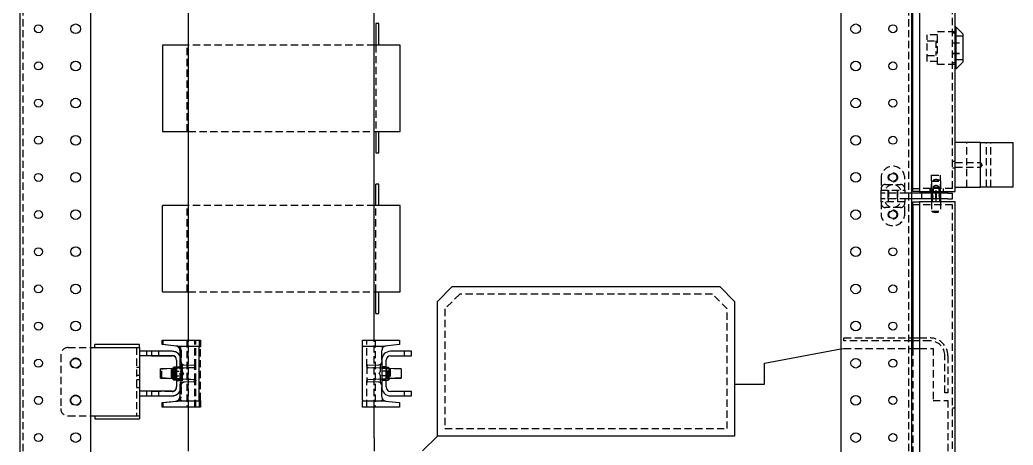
# Model space of a CAD drawing. Header units: millimetres. Extents: x -116965 to 323937, y 291661 to 566926.
# Drawn here: x -22581.3 to -22146.8, y 303058.3 to 303244.3 of the extents above; entities that cross this region are included whole.
import ezdxf

# ---------------------------------------------------------------- set-up
doc = ezdxf.new("R2010")
doc.units = ezdxf.units.MM
doc.linetypes.add('HIDDEN2', pattern=[4.7625, 3.175, -1.5875])
doc.layers.add('ALPHA', color=255, linetype='Continuous')
doc.layers.add('Pointille_Court', color=40, linetype='HIDDEN2', lineweight=25)

msp = doc.modelspace()

# ---------------------------------------------------------------- linework, layer by layer
at = {"layer": 'ALPHA'}
for p, q in [((-22581.298444, 303492.2804), (-22581.298444, 302712.2804)), ((-22550.423444, 303492.2804), (-22550.423444, 302712.2804)), ((-22222.173444, 303492.2804), (-22222.173444, 302712.2804)), ((-22191.298444, 303492.2804), (-22191.298444, 302712.2804)), ((-22190.648444, 303170.5304), (-22190.648444, 303293.3804)), ((-22187.723444, 303294.6804), (-22187.723444, 303169.2304)), ((-22172.123444, 303169.2304), (-22172.123444, 303294.6804)), ((-22507.523444, 303104.2304), (-22507.523444, 303287.2054)), ((-22426.273444, 303104.2304), (-22426.273444, 303287.2054)), ((-22425.623444, 303242.6804), (-22425.623444, 303233.2554)), ((-22424.323444, 303242.6804), (-22425.623444, 303242.6804)), ((-22424.323444, 303233.2554), (-22424.323444, 303242.6804)), ((-22171.798444, 303241.0554), (-22172.123444, 303241.0554)), ((-22168.873444, 303238.1304), (-22171.798444, 303241.0554)), ((-22171.798444, 303222.8554), (-22171.798444, 303241.0554)), ((-22168.873444, 303238.1304), (-22168.873444, 303225.7804)), ((-22507.523444, 303233.2554), (-22518.898444, 303233.2554)), ((-22518.898444, 303233.2554), (-22518.898444, 303195.5554)), ((-22414.898444, 303233.2554), (-22426.273444, 303233.2554)), ((-22414.898444, 303195.5554), (-22414.898444, 303233.2554)), ((-22171.798444, 303222.8554), (-22172.123444, 303222.8554)), ((-22168.873444, 303225.7804), (-22171.798444, 303222.8554)), ((-22518.898444, 303195.5554), (-22507.523444, 303195.5554)), ((-22426.273444, 303195.5554), (-22414.898444, 303195.5554)), ((-22425.623444, 303195.5554), (-22425.623444, 303186.1304)), ((-22424.323444, 303186.1304), (-22424.323444, 303195.5554)), ((-22161.073444, 303190.6804), (-22172.123444, 303190.6804)), ((-22161.073444, 303171.1804), (-22161.073444, 303190.6804)), ((-22161.073444, 303190.6804), (-22146.833115, 303190.6804)), ((-22146.833115, 303171.1804), (-22146.833115, 303190.6804)), ((-22425.623444, 303186.1304), (-22424.323444, 303186.1304)), ((-22425.623444, 303163.0554), (-22425.623444, 303172.4804)), ((-22424.323444, 303172.4804), (-22425.623444, 303172.4804)), ((-22424.323444, 303163.0554), (-22424.323444, 303172.4804)), ((-22190.648444, 303169.2304), (-22190.648444, 303170.5304)), ((-22190.648444, 303170.5304), (-22187.723444, 303170.5304)), ((-22172.123444, 303171.1804), (-22161.073444, 303171.1804)), ((-22146.833115, 303171.1804), (-22161.073444, 303171.1804)), ((-22186.748444, 303168.5804), (-22191.298444, 303168.5804)), ((-22186.748444, 303165.9804), (-22191.298444, 303165.9804)), ((-22187.723444, 303169.2304), (-22190.648444, 303169.2304)), ((-22187.723444, 303169.2304), (-22172.123444, 303169.2304)), ((-22186.748444, 303165.9804), (-22186.748444, 303168.5804)), ((-22175.373444, 303168.5804), (-22186.748444, 303168.5804)), ((-22175.373444, 303165.9804), (-22186.748444, 303165.9804)), ((-22185.773444, 303168.5804), (-22185.773444, 303169.2304)), ((-22182.523444, 303165.9804), (-22182.523444, 303164.6804)), ((-22178.623444, 303165.9804), (-22178.623444, 303164.6804)), ((-22175.373444, 303168.5804), (-22175.373444, 303169.2304)), ((-22175.373444, 303168.5804), (-22173.423444, 303168.5804)), ((-22175.373444, 303165.9804), (-22173.423444, 303165.9804)), ((-22173.423444, 303165.9804), (-22173.423444, 303168.5804)), ((-22518.898444, 303125.3554), (-22518.898444, 303163.0554)), ((-22507.523444, 303163.0554), (-22518.898444, 303163.0554)), ((-22414.898444, 303163.0554), (-22426.273444, 303163.0554)), ((-22414.898444, 303125.3554), (-22414.898444, 303163.0554)), ((-22190.648444, 303163.3804), (-22190.648444, 303164.6804)), ((-22190.648444, 303164.6804), (-22187.723444, 303164.6804)), ((-22190.648444, 303163.3804), (-22190.648444, 303105.2054)), ((-22187.723444, 303163.3804), (-22190.648444, 303163.3804)), ((-22172.123444, 303164.6804), (-22187.723444, 303164.6804)), ((-22187.723444, 303164.6804), (-22187.723444, 302779.2304)), ((-22172.123444, 302779.2304), (-22172.123444, 303164.6804)), ((-22398.648444, 303121.1304), (-22392.148444, 303127.6304)), ((-22392.148444, 303127.6304), (-22275.148444, 303127.6304)), ((-22275.148444, 303127.6304), (-22268.648444, 303121.1304)), ((-22518.898444, 303125.3554), (-22507.523444, 303125.3554)), ((-22426.273444, 303125.3554), (-22414.898444, 303125.3554)), ((-22425.623444, 303115.9304), (-22425.623444, 303125.3554)), ((-22424.323444, 303115.9304), (-22424.323444, 303125.3554)), ((-22398.648444, 303062.3054), (-22398.648444, 303121.1304)), ((-22268.648444, 303121.1304), (-22268.648444, 303062.3054)), ((-22425.623444, 303115.9304), (-22424.323444, 303115.9304)), ((-22191.298444, 303105.2054), (-22187.723444, 303105.2054)), ((-22550.423444, 303100.9804), (-22528.973444, 303100.9804)), ((-22548.473444, 303100.9804), (-22548.473444, 303102.2804)), ((-22528.973444, 303102.2804), (-22548.473444, 303102.2804)), ((-22528.973444, 303100.9804), (-22528.973444, 303102.2804)), ((-22528.973444, 303100.9804), (-22528.973444, 303071.0804)), ((-22519.060944, 303104.2304), (-22502.810944, 303104.2304)), ((-22519.060944, 303102.2804), (-22519.060944, 303104.2304)), ((-22511.260944, 303101.460586), (-22519.060944, 303102.2804)), ((-22502.810944, 303101.4614), (-22511.260944, 303101.4614)), ((-22511.260944, 303101.4614), (-22511.260944, 303101.460586)), ((-22511.260944, 303101.460586), (-22511.260944, 303101.1364)), ((-22502.810944, 303104.2304), (-22502.810944, 303101.4614)), ((-22502.810944, 303101.1364), (-22502.810944, 303101.4614)), ((-22502.810944, 303078.0744), (-22502.810944, 303101.1364)), ((-22431.473444, 303101.4614), (-22431.473444, 303104.2304)), ((-22431.473444, 303104.2304), (-22415.223444, 303104.2304)), ((-22423.023444, 303101.4614), (-22431.473444, 303101.4614)), ((-22431.473444, 303101.4614), (-22431.473444, 303101.1364)), ((-22431.473444, 303078.0744), (-22431.473444, 303101.1364)), ((-22415.223444, 303102.2804), (-22423.023444, 303101.460586)), ((-22423.023444, 303101.460586), (-22423.023444, 303101.4614)), ((-22423.023444, 303101.1364), (-22423.023444, 303101.460586)), ((-22415.223444, 303104.2304), (-22415.223444, 303102.2804)), ((-22255.648444, 303094.1554), (-22222.173444, 303100.412409)), ((-22187.723444, 303103.9054), (-22191.298444, 303103.9054)), ((-22191.298444, 303100.6554), (-22187.723444, 303100.6554)), ((-22190.648444, 303103.9054), (-22190.648444, 303100.6554)), ((-22525.723444, 303099.4204), (-22528.973444, 303099.4204)), ((-22528.973444, 303097.4704), (-22525.723444, 303097.4704)), ((-22525.723444, 303097.4704), (-22525.723444, 303099.4204)), ((-22514.673444, 303099.4204), (-22525.723444, 303099.4204)), ((-22525.723444, 303097.4704), (-22514.673444, 303097.4704)), ((-22523.773444, 303097.4704), (-22523.773444, 303097.4054)), ((-22523.773444, 303097.4054), (-22520.523444, 303097.4054)), ((-22520.523444, 303097.4054), (-22520.523444, 303097.4704)), ((-22520.523444, 303097.4054), (-22514.673444, 303097.4054)), ((-22511.260944, 303099.704799), (-22511.260944, 303097.408479)), ((-22423.023444, 303095.4554), (-22423.023444, 303099.704799)), ((-22413.273444, 303099.3554), (-22419.123444, 303099.3554)), ((-22419.123444, 303097.4054), (-22413.273444, 303097.4054)), ((-22413.273444, 303099.3554), (-22413.273444, 303097.4054)), ((-22410.023444, 303099.3554), (-22413.273444, 303099.3554)), ((-22413.273444, 303097.4054), (-22410.023444, 303097.4054)), ((-22410.023444, 303097.4054), (-22410.023444, 303099.3554)), ((-22514.630483, 303091.85836), (-22519.710944, 303091.679718)), ((-22514.315944, 303091.789965), (-22519.710944, 303091.5554)), ((-22514.716285, 303091.772559), (-22514.023444, 303092.4654)), ((-22513.340944, 303091.832356), (-22514.315944, 303091.789965)), ((-22514.315944, 303091.789965), (-22514.315944, 303087.420834)), ((-22512.723444, 303092.4654), (-22514.023444, 303092.4654)), ((-22514.023444, 303092.4654), (-22514.023444, 303091.802682)), ((-22512.723444, 303091.859204), (-22513.340944, 303091.832356)), ((-22513.340944, 303091.832356), (-22513.340944, 303087.378443)), ((-22512.723444, 303095.5204), (-22512.723444, 303083.8204)), ((-22510.773444, 303083.8204), (-22510.773444, 303095.5204)), ((-22505.227268, 303092.185125), (-22510.773444, 303091.943986)), ((-22510.006313, 303093.415572), (-22505.23143, 303093.248829)), ((-22504.760944, 303092.761626), (-22504.760944, 303092.672164)), ((-22429.523444, 303092.676059), (-22429.523444, 303092.761626)), ((-22423.023444, 303091.976842), (-22429.053075, 303092.18886)), ((-22429.052957, 303093.248829), (-22424.278074, 303093.415572)), ((-22423.023444, 303095.4554), (-22423.023444, 303083.7554)), ((-22421.073444, 303083.7554), (-22421.073444, 303095.4554)), ((-22421.073444, 303092.4654), (-22420.260944, 303092.4654)), ((-22420.943444, 303091.903704), (-22421.073444, 303091.908275)), ((-22420.943444, 303091.903704), (-22420.943444, 303087.48766)), ((-22419.968444, 303091.86942), (-22420.943444, 303091.903704)), ((-22419.653904, 303091.85836), (-22420.260944, 303092.4654)), ((-22420.260944, 303091.879705), (-22420.260944, 303092.4654)), ((-22414.573444, 303091.679718), (-22419.968444, 303091.86942)), ((-22419.968444, 303091.86942), (-22419.968444, 303087.542462)), ((-22255.648444, 303085.0554), (-22255.648444, 303094.1554)), ((-22519.710944, 303091.5554), (-22519.710944, 303091.679718)), ((-22519.710944, 303087.6554), (-22519.710944, 303091.5554)), ((-22519.710944, 303087.6554), (-22514.315944, 303087.420834)), ((-22514.716285, 303087.43824), (-22514.023444, 303086.7454)), ((-22514.315944, 303087.420834), (-22513.340944, 303087.378443)), ((-22514.023444, 303087.408117), (-22514.023444, 303086.7454)), ((-22513.340944, 303087.378443), (-22512.723444, 303087.351595)), ((-22429.063302, 303087.031263), (-22423.023444, 303087.370748)), ((-22421.073444, 303087.480353), (-22420.943444, 303087.48766)), ((-22420.943444, 303087.48766), (-22419.968444, 303087.542462)), ((-22419.433831, 303087.572512), (-22420.260944, 303086.7454)), ((-22420.260944, 303086.7454), (-22420.260944, 303087.526022)), ((-22419.968444, 303087.542462), (-22414.573444, 303087.845702)), ((-22419.568103, 303087.43824), (-22414.573444, 303087.6554)), ((-22414.573444, 303091.679718), (-22414.573444, 303087.845702)), ((-22414.573444, 303087.845702), (-22414.573444, 303087.6554)), ((-22512.723444, 303086.7454), (-22514.023444, 303086.7454)), ((-22510.773444, 303087.266813), (-22505.227268, 303087.025674)), ((-22510.773444, 303083.7554), (-22510.773444, 303083.8204)), ((-22505.23143, 303085.96197), (-22510.006313, 303085.795227)), ((-22504.760944, 303086.538635), (-22504.760944, 303086.449173)), ((-22429.523444, 303086.449173), (-22429.523444, 303086.544531)), ((-22424.278074, 303085.795227), (-22429.052957, 303085.96197)), ((-22423.023444, 303079.506), (-22423.023444, 303083.7554)), ((-22421.073444, 303086.7454), (-22420.260944, 303086.7454)), ((-22268.648444, 303085.0554), (-22255.648444, 303085.0554)), ((-22525.723444, 303081.8704), (-22528.973444, 303081.8704)), ((-22528.973444, 303079.9204), (-22525.723444, 303079.9204)), ((-22525.723444, 303079.9204), (-22525.723444, 303081.8704)), ((-22514.673444, 303081.8704), (-22525.723444, 303081.8704)), ((-22525.723444, 303079.9204), (-22514.673444, 303079.9204)), ((-22523.773444, 303079.9204), (-22523.773444, 303079.8554)), ((-22523.773444, 303079.8554), (-22520.523444, 303079.8554)), ((-22520.523444, 303079.8554), (-22520.523444, 303079.9204)), ((-22520.523444, 303079.8554), (-22514.673444, 303079.8554)), ((-22511.260944, 303081.86732), (-22511.260944, 303079.506)), ((-22413.273444, 303081.8054), (-22419.123444, 303081.8054)), ((-22419.123444, 303079.8554), (-22413.273444, 303079.8554)), ((-22413.273444, 303081.8054), (-22413.273444, 303079.8554)), ((-22410.023444, 303081.8054), (-22413.273444, 303081.8054)), ((-22413.273444, 303079.8554), (-22410.023444, 303079.8554)), ((-22410.023444, 303079.8554), (-22410.023444, 303081.8054)), ((-22519.060944, 303076.9304), (-22511.260944, 303077.750213)), ((-22519.060944, 303074.9804), (-22519.060944, 303076.9304)), ((-22502.810944, 303074.9804), (-22519.060944, 303074.9804)), ((-22511.260944, 303078.0744), (-22511.260944, 303077.750213)), ((-22511.260944, 303077.750213), (-22511.260944, 303077.7494)), ((-22511.260944, 303077.7494), (-22502.810944, 303077.7494)), ((-22507.523444, 303061.445885), (-22507.523444, 303074.9804)), ((-22502.810944, 303077.7494), (-22502.810944, 303078.0744)), ((-22502.810944, 303077.7494), (-22502.810944, 303074.9804)), ((-22431.473444, 303078.0744), (-22431.473444, 303077.7494)), ((-22431.473444, 303074.9804), (-22431.473444, 303077.7494)), ((-22431.473444, 303077.7494), (-22423.023444, 303077.7494)), ((-22415.223444, 303074.9804), (-22431.473444, 303074.9804)), ((-22426.273444, 303061.445885), (-22426.273444, 303074.9804)), ((-22423.023444, 303077.750213), (-22423.023444, 303078.0744)), ((-22423.023444, 303077.7494), (-22423.023444, 303077.750213)), ((-22423.023444, 303077.750213), (-22415.223444, 303076.9304)), ((-22415.223444, 303076.9304), (-22415.223444, 303074.9804)), ((-22550.423444, 303071.0804), (-22528.973444, 303071.0804)), ((-22548.473444, 303071.0804), (-22548.473444, 303069.7804)), ((-22528.973444, 303071.0804), (-22528.973444, 303069.7804)), ((-22548.473444, 303069.7804), (-22528.973444, 303069.7804)), ((-22507.523444, 303055.700642), (-22507.523444, 303061.445885)), ((-22426.273444, 303061.445885), (-22426.273444, 303055.700642)), ((-22405.148444, 303055.8054), (-22398.648444, 303062.3054)), ((-22268.648444, 303062.3054), (-22398.648444, 303062.3054))]:
    msp.add_line(p, q, dxfattribs=at)
for centre, radius in [((-22573.173444, 303240.4054), 1.755), ((-22556.923444, 303240.4054), 2.1125), ((-22215.673444, 303240.4054), 2.1125), ((-22199.423444, 303240.4054), 1.755), ((-22573.173444, 303224.1554), 1.755), ((-22556.923444, 303224.1554), 2.1125), ((-22215.673444, 303224.1554), 2.1125), ((-22199.423444, 303224.1554), 1.755), ((-22573.173444, 303207.9054), 1.755), ((-22556.923444, 303207.9054), 2.1125), ((-22215.673444, 303207.9054), 2.1125), ((-22199.423444, 303207.9054), 1.755), ((-22573.173444, 303191.6554), 1.755), ((-22556.923444, 303191.6554), 2.1125), ((-22215.673444, 303191.6554), 2.1125), ((-22199.423444, 303191.6554), 1.755), ((-22573.173444, 303175.4054), 1.755), ((-22556.923444, 303175.4054), 2.1125), ((-22215.673444, 303175.4054), 2.1125), ((-22199.423444, 303175.4054), 1.755), ((-22556.923444, 303159.1554), 2.1125), ((-22215.673444, 303159.1554), 2.1125), ((-22573.173444, 303159.1554), 1.755), ((-22199.423444, 303159.1554), 1.755), ((-22573.173444, 303142.9054), 1.755), ((-22556.923444, 303142.9054), 2.1125), ((-22215.673444, 303142.9054), 2.1125), ((-22199.423444, 303142.9054), 1.755), ((-22573.173444, 303126.6554), 1.755), ((-22556.923444, 303126.6554), 2.1125), ((-22215.673444, 303126.6554), 2.1125), ((-22199.423444, 303126.6554), 1.755), ((-22573.173444, 303110.4054), 1.755), ((-22556.923444, 303110.4054), 2.1125), ((-22215.673444, 303110.4054), 2.1125), ((-22199.423444, 303110.4054), 1.755), ((-22556.923444, 303094.1554), 2.1125), ((-22215.673444, 303094.1554), 2.1125), ((-22573.173444, 303094.1554), 1.755), ((-22199.423444, 303094.1554), 1.755), ((-22573.173444, 303077.9054), 1.755), ((-22556.923444, 303077.9054), 2.1125), ((-22215.673444, 303077.9054), 2.1125), ((-22199.423444, 303077.9054), 1.755), ((-22573.173444, 303061.6554), 1.755), ((-22556.923444, 303061.6554), 2.1125), ((-22215.673444, 303061.6554), 2.1125), ((-22199.423444, 303061.6554), 1.755)]:
    msp.add_circle(centre, radius, dxfattribs=at)
for centre, radius, start, end in [((-22513.210944, 303099.704799), 1.95, 0, 84), ((-22421.073444, 303099.704799), 1.95, 96, 180), ((-22514.673444, 303095.5204), 3.9, 0, 90), ((-22514.673444, 303095.5204), 1.95, 0, 90), ((-22514.673444, 303095.4554), 1.95, 0, 90), ((-22419.123444, 303095.4554), 3.9, 90, 180), ((-22419.123444, 303095.4554), 1.95, 90, 180), ((-22509.960944, 303094.71478), 1.3, 231.31781254, 268), ((-22505.248444, 303092.761626), 0.4875, 0, 88), ((-22505.248444, 303092.672164), 0.4875, 272.48955292, 0), ((-22429.035944, 303092.761626), 0.4875, 92, 180), ((-22429.035944, 303092.676059), 0.4875, 180, 267.98615763), ((-22424.323444, 303094.71478), 1.3, 272, 0), ((-22514.673444, 303083.8204), 1.95, 270, 0), ((-22514.673444, 303083.8204), 3.9, 270, 0), ((-22514.673444, 303083.7554), 3.9, 270, 0), ((-22509.960944, 303084.496019), 1.3, 92, 128.68218746), ((-22505.248444, 303086.449173), 0.4875, 272, 0), ((-22505.248444, 303086.538635), 0.4875, 0, 87.51044708), ((-22429.035944, 303086.544531), 0.4875, 93.21706885, 180), ((-22429.035944, 303086.449173), 0.4875, 180, 268), ((-22424.323444, 303084.496019), 1.3, 0, 88), ((-22419.123444, 303083.7554), 3.9, 180, 270), ((-22419.123444, 303083.7554), 1.95, 180, 270), ((-22513.210944, 303079.506), 1.95, 276, 0), ((-22421.073444, 303079.506), 1.95, 180, 264)]:
    msp.add_arc(centre, radius, start, end, dxfattribs=at)
for major_axis, ratio, start_param, end_param in [((0.162431, 24.917985), 0.0779847629, 2.1257914248, 2.1777898095), ((-1.765627, -24.917919), 0.0332164699, 5.2692293627, 5.3212277474), ((1.765627, -24.917919), 0.0332164699, 0.9619575598, 1.0139559445), ((-0.162431, 24.917985), 0.0779847629, 4.1053954977, 4.1573938823)]:
    msp.add_ellipse((-22180.573444, 303179.099895), major_axis=major_axis, ratio=ratio, start_param=start_param, end_param=end_param, dxfattribs=at)
at = {"layer": 'Pointille_Court'}
for p, q in [((-22579.998444, 303492.2804), (-22579.998444, 302712.2804)), ((-22192.598444, 303492.2804), (-22192.598444, 302712.2804)), ((-22173.423444, 303170.5304), (-22173.423444, 303293.3804)), ((-22179.923444, 303237.8054), (-22184.473444, 303237.8054)), ((-22184.473444, 303226.1054), (-22184.473444, 303237.8054)), ((-22184.473444, 303235.2054), (-22180.573444, 303235.2054)), ((-22180.573444, 303235.2054), (-22180.573444, 303228.7054)), ((-22172.123444, 303239.1054), (-22179.923444, 303239.1054)), ((-22179.923444, 303224.8054), (-22179.923444, 303239.1054)), ((-22172.123444, 303238.4554), (-22173.423444, 303238.4554)), ((-22168.873444, 303237.1554), (-22173.423444, 303237.1554)), ((-22508.173444, 303195.5554), (-22508.173444, 303233.2554)), ((-22426.273444, 303233.2554), (-22507.523444, 303233.2554)), ((-22425.623444, 303233.2554), (-22425.623444, 303195.5554)), ((-22173.423444, 303234.263833), (-22168.873444, 303234.263833)), ((-22173.423444, 303234.196468), (-22168.873444, 303234.196468)), ((-22184.473444, 303228.7054), (-22180.573444, 303228.7054)), ((-22173.423444, 303229.714331), (-22168.873444, 303229.714331)), ((-22173.423444, 303229.646966), (-22168.873444, 303229.646966)), ((-22168.873444, 303226.7554), (-22173.423444, 303226.7554)), ((-22179.923444, 303226.1054), (-22184.473444, 303226.1054)), ((-22172.123444, 303224.8054), (-22179.923444, 303224.8054)), ((-22172.123444, 303225.4554), (-22173.423444, 303225.4554)), ((-22507.523444, 303195.5554), (-22426.273444, 303195.5554)), ((-22167.052848, 303171.1804), (-22167.052848, 303190.6804)), ((-22158.453231, 303171.1804), (-22158.453231, 303190.6804)), ((-22156.583115, 303171.1804), (-22156.583115, 303190.6804)), ((-22172.123444, 303182.3929), (-22173.423444, 303182.3929)), ((-22172.123444, 303179.4679), (-22173.423444, 303179.4679)), ((-22172.123444, 303181.9704), (-22161.073444, 303181.9704)), ((-22172.123444, 303179.8904), (-22161.073444, 303179.8904)), ((-22160.448549, 303180.9304), (-22161.073444, 303181.9704)), ((-22160.448549, 303180.9304), (-22161.073444, 303179.8904)), ((-22204.623444, 303175.0804), (-22204.623444, 303169.8804)), ((-22194.223444, 303169.8804), (-22194.223444, 303175.0804)), ((-22182.490929, 303169.2304), (-22182.490929, 303176.3804)), ((-22182.490929, 303176.3804), (-22178.655929, 303176.3804)), ((-22178.655929, 303169.2304), (-22178.655929, 303176.3804)), ((-22202.673444, 303172.3504), (-22196.173444, 303172.3504)), ((-22173.423444, 303170.5304), (-22187.723444, 303170.5304)), ((-22183.173444, 303169.2304), (-22183.173444, 303170.5304)), ((-22182.523444, 303173.9104), (-22182.523444, 303165.9804)), ((-22182.523444, 303173.9104), (-22178.623444, 303173.9104)), ((-22182.490929, 303173.7804), (-22178.655929, 303173.7804)), ((-22182.035944, 303169.2304), (-22182.035944, 303170.5304)), ((-22181.873444, 303171.1804), (-22181.873444, 303169.2304)), ((-22181.873444, 303171.1804), (-22179.273444, 303171.1804)), ((-22179.273444, 303171.1804), (-22179.273444, 303169.2304)), ((-22179.110944, 303169.2304), (-22179.110944, 303170.5304)), ((-22178.623444, 303173.9104), (-22178.623444, 303165.9804)), ((-22177.323444, 303169.2304), (-22177.323444, 303170.5304)), ((-22204.623444, 303169.8804), (-22194.223444, 303169.8804)), ((-22204.623444, 303168.5804), (-22204.623444, 303169.8804)), ((-22204.623444, 303165.9804), (-22204.623444, 303168.5804)), ((-22193.248444, 303168.5804), (-22204.623444, 303168.5804)), ((-22193.248444, 303165.9804), (-22204.623444, 303165.9804)), ((-22204.623444, 303164.6804), (-22204.623444, 303165.9804)), ((-22201.438444, 303168.5804), (-22201.438444, 303169.8804)), ((-22201.438444, 303165.9804), (-22201.438444, 303168.5804)), ((-22201.438444, 303165.9804), (-22201.438444, 303164.6804)), ((-22201.373444, 303169.8804), (-22201.373444, 303164.6804)), ((-22197.473444, 303169.8804), (-22197.473444, 303164.6804)), ((-22197.408444, 303168.5804), (-22197.408444, 303169.8804)), ((-22197.408444, 303165.9804), (-22197.408444, 303168.5804)), ((-22197.408444, 303165.9804), (-22197.408444, 303164.6804)), ((-22194.223444, 303169.8804), (-22194.223444, 303168.5804)), ((-22194.223444, 303165.9804), (-22194.223444, 303164.6804)), ((-22191.298444, 303168.5804), (-22193.248444, 303168.5804)), ((-22191.298444, 303165.9804), (-22193.248444, 303165.9804)), ((-22182.588444, 303168.5804), (-22182.588444, 303169.2304)), ((-22182.523444, 303165.9804), (-22182.523444, 303168.5804)), ((-22181.978809, 303167.2804), (-22182.36233, 303167.323581)), ((-22182.36233, 303167.237218), (-22181.978809, 303167.2804)), ((-22182.360799, 303167.2804), (-22182.142321, 303167.2804)), ((-22181.978809, 303167.2804), (-22182.359256, 303167.323699)), ((-22181.978809, 303167.2804), (-22182.359256, 303167.2371)), ((-22181.978809, 303167.2804), (-22182.262193, 303169.663733)), ((-22181.978809, 303167.2804), (-22182.262193, 303164.897066)), ((-22182.144605, 303167.323699), (-22181.978809, 303167.2804)), ((-22182.144605, 303167.2371), (-22181.978809, 303167.2804)), ((-22181.978809, 303167.2804), (-22182.142321, 303167.2804)), ((-22182.14004, 303167.323581), (-22181.978809, 303167.2804)), ((-22181.978809, 303167.2804), (-22182.14004, 303167.237218)), ((-22180.795733, 303167.323581), (-22180.573444, 303167.2804)), ((-22180.573444, 303167.2804), (-22180.795733, 303167.237218)), ((-22180.573444, 303167.2804), (-22180.791921, 303167.2804)), ((-22180.788094, 303167.323699), (-22180.573444, 303167.2804)), ((-22180.788094, 303167.2371), (-22180.573444, 303167.2804)), ((-22180.573444, 303167.2804), (-22180.573444, 303169.663733)), ((-22180.573444, 303167.2804), (-22180.358793, 303167.323699)), ((-22180.573444, 303167.2804), (-22180.351154, 303167.323581)), ((-22180.573444, 303167.2804), (-22180.573444, 303164.897066)), ((-22180.354966, 303167.2804), (-22180.573444, 303167.2804)), ((-22180.351154, 303167.237218), (-22180.573444, 303167.2804)), ((-22180.573444, 303167.2804), (-22180.358793, 303167.2371)), ((-22179.168078, 303167.2804), (-22178.884694, 303169.663733)), ((-22179.168078, 303167.2804), (-22179.002282, 303167.323699)), ((-22178.787631, 303167.323699), (-22179.168078, 303167.2804)), ((-22178.784558, 303167.323581), (-22179.168078, 303167.2804)), ((-22179.168078, 303167.2804), (-22179.006847, 303167.323581)), ((-22179.168078, 303167.2804), (-22178.884694, 303164.897066)), ((-22179.004566, 303167.2804), (-22179.168078, 303167.2804)), ((-22178.787631, 303167.2371), (-22179.168078, 303167.2804)), ((-22179.168078, 303167.2804), (-22178.784558, 303167.237218)), ((-22179.006847, 303167.237218), (-22179.168078, 303167.2804)), ((-22179.168078, 303167.2804), (-22179.002282, 303167.2371)), ((-22179.004566, 303167.2804), (-22178.786088, 303167.2804)), ((-22178.623444, 303165.9804), (-22178.623444, 303168.5804)), ((-22178.558444, 303168.5804), (-22178.558444, 303169.2304)), ((-22508.173444, 303125.3554), (-22508.173444, 303163.0554)), ((-22426.273444, 303163.0554), (-22507.523444, 303163.0554)), ((-22425.623444, 303125.3554), (-22425.623444, 303163.0554)), ((-22204.623444, 303164.6804), (-22204.623444, 303159.4804)), ((-22194.223444, 303164.6804), (-22204.623444, 303164.6804)), ((-22196.173444, 303162.2104), (-22202.673444, 303162.2104)), ((-22194.223444, 303159.4804), (-22194.223444, 303164.6804)), ((-22173.423444, 303163.3804), (-22187.723444, 303163.3804)), ((-22182.588444, 303164.6804), (-22182.588444, 303163.3804)), ((-22182.523444, 303164.6804), (-22182.523444, 303160.6504)), ((-22178.623444, 303164.6804), (-22178.623444, 303160.6504)), ((-22178.558444, 303164.6804), (-22178.558444, 303163.3804)), ((-22173.423444, 302780.5304), (-22173.423444, 303163.3804)), ((-22182.523444, 303160.6504), (-22178.623444, 303160.6504)), ((-22507.523444, 303125.3554), (-22426.273444, 303125.3554)), ((-22388.898444, 303124.3804), (-22395.398444, 303117.8804)), ((-22278.398444, 303124.3804), (-22388.898444, 303124.3804)), ((-22271.898444, 303117.8804), (-22278.398444, 303124.3804)), ((-22395.398444, 303117.8804), (-22395.398444, 303065.5554)), ((-22271.898444, 303065.5554), (-22271.898444, 303117.8804)), ((-22220.873444, 303105.2054), (-22191.298444, 303105.2054)), ((-22220.873444, 303103.9054), (-22220.873444, 303105.2054)), ((-22190.648444, 303105.2054), (-22190.648444, 303103.9054)), ((-22187.723444, 303105.2054), (-22183.173444, 303105.2054)), ((-22560.173444, 303100.9804), (-22550.423444, 303100.9804)), ((-22530.273444, 303100.9804), (-22530.273444, 303071.0804)), ((-22518.573444, 303102.2804), (-22518.573444, 303104.2304)), ((-22510.773444, 303101.460586), (-22518.573444, 303102.2804)), ((-22510.773444, 303101.4614), (-22510.773444, 303101.460586)), ((-22510.773444, 303101.460586), (-22510.773444, 303101.1364)), ((-22508.335944, 303104.2304), (-22508.335944, 303074.9804)), ((-22508.010944, 303104.2304), (-22508.010944, 303074.9804)), ((-22507.848444, 303104.2304), (-22507.848444, 303074.9804)), ((-22507.523444, 303074.9804), (-22507.523444, 303104.2304)), ((-22504.760944, 303092.761626), (-22504.760944, 303104.2304)), ((-22504.273444, 303092.761626), (-22504.273444, 303104.2304)), ((-22502.810944, 303104.2304), (-22502.323444, 303104.2304)), ((-22502.323444, 303101.4614), (-22502.810944, 303101.4614)), ((-22502.323444, 303104.2304), (-22502.323444, 303101.4614)), ((-22502.323444, 303101.1364), (-22502.323444, 303101.4614)), ((-22502.323444, 303078.0744), (-22502.323444, 303101.1364)), ((-22429.523444, 303092.761626), (-22429.523444, 303104.2304)), ((-22426.273444, 303074.9804), (-22426.273444, 303104.2304)), ((-22425.948444, 303104.2304), (-22425.948444, 303074.9804)), ((-22222.173444, 303100.412409), (-22220.873444, 303100.6554)), ((-22191.298444, 303103.9054), (-22220.873444, 303103.9054)), ((-22220.873444, 303100.6554), (-22191.298444, 303100.6554)), ((-22190.648444, 303100.6554), (-22190.648444, 302842.2804)), ((-22183.173444, 303103.9054), (-22187.723444, 303103.9054)), ((-22187.723444, 303100.6554), (-22181.873444, 303100.6554)), ((-22181.873444, 303100.6554), (-22181.873444, 303077.9054)), ((-22563.423444, 303097.7304), (-22563.423444, 303074.3304)), ((-22523.773444, 303099.3554), (-22523.773444, 303097.4704)), ((-22520.523444, 303099.3554), (-22523.773444, 303099.3554)), ((-22520.523444, 303097.4704), (-22520.523444, 303099.3554)), ((-22514.673444, 303099.3554), (-22520.523444, 303099.3554)), ((-22511.260944, 303097.408479), (-22511.260944, 303094.71478)), ((-22510.773444, 303099.704799), (-22510.773444, 303095.5204)), ((-22176.673444, 303081.1554), (-22176.673444, 303097.4054)), ((-22175.373444, 303097.4054), (-22175.373444, 303081.1554)), ((-22528.973444, 303092.3029), (-22530.273444, 303092.3029)), ((-22504.743812, 303092.18886), (-22519.223444, 303091.679718)), ((-22513.828444, 303091.789965), (-22519.223444, 303091.5554)), ((-22514.998444, 303091.4904), (-22514.716285, 303091.772559)), ((-22505.231312, 303092.18886), (-22514.630483, 303091.85836)), ((-22514.510944, 303091.4904), (-22513.535944, 303092.4654)), ((-22514.315944, 303091.86942), (-22514.315944, 303091.789965)), ((-22514.023444, 303091.802682), (-22514.023444, 303089.6054)), ((-22513.828444, 303091.86942), (-22513.828444, 303091.789965)), ((-22512.853444, 303091.832356), (-22513.828444, 303091.789965)), ((-22513.828444, 303091.789965), (-22513.828444, 303087.420834)), ((-22513.535944, 303092.4654), (-22513.535944, 303089.6054)), ((-22513.340944, 303091.832356), (-22513.340944, 303091.903704)), ((-22504.739768, 303092.185125), (-22512.853444, 303091.832356)), ((-22512.853444, 303091.832356), (-22512.853444, 303091.903704)), ((-22512.853444, 303091.832356), (-22512.853444, 303087.378443)), ((-22512.723444, 303092.6279), (-22510.773444, 303092.6279)), ((-22512.723444, 303092.5954), (-22510.773444, 303092.5954)), ((-22512.723444, 303092.5629), (-22510.773444, 303092.5629)), ((-22512.723444, 303092.5304), (-22510.773444, 303092.5304)), ((-22511.260944, 303092.4654), (-22512.723444, 303092.4654)), ((-22512.723444, 303092.4329), (-22510.773444, 303092.4329)), ((-22512.723444, 303092.3679), (-22510.773444, 303092.3679)), ((-22510.773444, 303091.943986), (-22512.723444, 303091.859204)), ((-22511.260944, 303094.71478), (-22511.260944, 303084.496019)), ((-22511.260944, 303093.5054), (-22510.773444, 303093.5054)), ((-22510.773444, 303092.4654), (-22511.260944, 303092.4654)), ((-22510.773444, 303093.5054), (-22510.285944, 303093.5054)), ((-22510.285944, 303093.5054), (-22510.285944, 303089.6054)), ((-22509.518813, 303093.415572), (-22504.74393, 303093.248829)), ((-22504.760944, 303086.538635), (-22504.760944, 303092.672164)), ((-22504.273444, 303092.761626), (-22504.273444, 303092.672164)), ((-22504.273444, 303086.538635), (-22504.273444, 303092.672164)), ((-22429.523444, 303092.676059), (-22429.523444, 303086.544531)), ((-22414.573444, 303091.5554), (-22429.057119, 303092.185125)), ((-22423.023444, 303093.5054), (-22423.510944, 303093.5054)), ((-22423.510944, 303085.7054), (-22423.510944, 303093.5054)), ((-22421.073444, 303092.5629), (-22423.023444, 303092.5629)), ((-22421.073444, 303092.5304), (-22423.023444, 303092.5304)), ((-22423.023444, 303092.4654), (-22421.073444, 303092.4654)), ((-22421.073444, 303092.3679), (-22423.023444, 303092.3679)), ((-22421.073444, 303091.908275), (-22423.023444, 303091.976842)), ((-22420.260944, 303087.526022), (-22420.260944, 303091.879705)), ((-22419.285944, 303091.4904), (-22419.653904, 303091.85836)), ((-22528.973444, 303088.7279), (-22530.273444, 303088.7279)), ((-22519.710944, 303087.845702), (-22505.221086, 303087.031263)), ((-22519.223444, 303091.5554), (-22519.223444, 303091.679718)), ((-22519.223444, 303087.6554), (-22519.223444, 303091.5554)), ((-22519.223444, 303087.845702), (-22504.733586, 303087.031263)), ((-22519.223444, 303087.6554), (-22513.828444, 303087.420834)), ((-22514.998444, 303089.6054), (-22514.998444, 303091.4904)), ((-22514.998444, 303090.6454), (-22511.260944, 303090.6454)), ((-22514.998444, 303087.7204), (-22514.998444, 303089.6054)), ((-22514.998444, 303088.5654), (-22511.260944, 303088.5654)), ((-22514.998444, 303087.7204), (-22514.716285, 303087.43824)), ((-22514.510944, 303089.6054), (-22514.510944, 303091.4904)), ((-22514.510944, 303087.7204), (-22514.510944, 303089.6054)), ((-22514.510944, 303087.7204), (-22513.535944, 303086.7454)), ((-22514.023444, 303089.6054), (-22514.023444, 303087.408117)), ((-22513.828444, 303087.420834), (-22512.853444, 303087.378443)), ((-22513.535944, 303089.6054), (-22513.535944, 303086.7454)), ((-22512.853444, 303087.378443), (-22504.739768, 303087.025674)), ((-22511.260944, 303090.6454), (-22510.773444, 303090.6454)), ((-22511.260944, 303088.5654), (-22510.773444, 303088.5654)), ((-22510.148549, 303089.6054), (-22510.773444, 303090.6454)), ((-22510.148549, 303089.6054), (-22510.773444, 303088.5654)), ((-22509.661049, 303089.6054), (-22510.285944, 303090.6454)), ((-22509.661049, 303089.6054), (-22510.285944, 303088.5654)), ((-22510.285944, 303089.6054), (-22510.285944, 303085.7054)), ((-22429.057119, 303087.025674), (-22419.568103, 303087.43824)), ((-22424.135839, 303089.6054), (-22423.510944, 303090.6454)), ((-22424.135839, 303089.6054), (-22423.510944, 303088.5654)), ((-22419.285944, 303090.6454), (-22423.023444, 303090.6454)), ((-22419.285944, 303088.5654), (-22423.023444, 303088.5654)), ((-22423.023444, 303087.370748), (-22421.073444, 303087.480353)), ((-22420.943444, 303087.48766), (-22420.943444, 303087.378443)), ((-22419.968444, 303087.542462), (-22419.968444, 303087.420834)), ((-22419.285944, 303087.7204), (-22419.433831, 303087.572512)), ((-22419.285944, 303091.4904), (-22419.285944, 303087.7204)), ((-22528.973444, 303086.9079), (-22530.273444, 303086.9079)), ((-22528.973444, 303083.3329), (-22530.273444, 303083.3329)), ((-22512.723444, 303087.351595), (-22510.773444, 303087.266813)), ((-22512.723444, 303086.9079), (-22510.773444, 303086.9079)), ((-22512.723444, 303086.8429), (-22510.773444, 303086.8429)), ((-22512.723444, 303086.7454), (-22510.773444, 303086.7454)), ((-22512.723444, 303086.7129), (-22510.773444, 303086.7129)), ((-22512.723444, 303086.6804), (-22510.773444, 303086.6804)), ((-22512.723444, 303086.6479), (-22510.773444, 303086.6479)), ((-22512.723444, 303083.8204), (-22512.723444, 303083.7554)), ((-22511.260944, 303085.7054), (-22510.773444, 303085.7054)), ((-22511.260944, 303084.496019), (-22511.260944, 303081.86732)), ((-22510.773444, 303085.7054), (-22510.285944, 303085.7054)), ((-22510.773444, 303083.7554), (-22510.773444, 303079.506)), ((-22504.74393, 303085.96197), (-22509.518813, 303085.795227)), ((-22504.760944, 303074.9804), (-22504.760944, 303086.449173)), ((-22504.273444, 303086.538635), (-22504.273444, 303086.449173)), ((-22504.273444, 303074.9804), (-22504.273444, 303086.449173)), ((-22429.523444, 303074.9804), (-22429.523444, 303086.449173)), ((-22423.023444, 303085.7054), (-22423.510944, 303085.7054)), ((-22421.073444, 303086.8429), (-22423.023444, 303086.8429)), ((-22423.023444, 303086.7454), (-22421.073444, 303086.7454)), ((-22421.073444, 303086.6804), (-22423.023444, 303086.6804)), ((-22421.073444, 303086.6479), (-22423.023444, 303086.6479)), ((-22523.773444, 303081.8054), (-22523.773444, 303079.9204)), ((-22520.523444, 303081.8054), (-22523.773444, 303081.8054)), ((-22520.523444, 303079.9204), (-22520.523444, 303081.8054)), ((-22514.673444, 303081.8054), (-22520.523444, 303081.8054)), ((-22175.373444, 303081.1554), (-22176.673444, 303081.1554)), ((-22518.573444, 303076.9304), (-22510.773444, 303077.750213)), ((-22518.573444, 303074.9804), (-22518.573444, 303076.9304)), ((-22510.773444, 303078.0744), (-22510.773444, 303077.750213)), ((-22510.773444, 303077.750213), (-22510.773444, 303077.7494)), ((-22502.810944, 303077.7494), (-22502.323444, 303077.7494)), ((-22502.323444, 303074.9804), (-22502.810944, 303074.9804)), ((-22502.323444, 303077.7494), (-22502.323444, 303078.0744)), ((-22502.323444, 303077.7494), (-22502.323444, 303074.9804)), ((-22181.873444, 303077.9054), (-22175.373444, 303077.9054)), ((-22175.373444, 303077.9054), (-22175.373444, 302842.2804)), ((-22173.423444, 303074.6554), (-22172.123444, 303074.6554)), ((-22560.173444, 303071.0804), (-22550.423444, 303071.0804)), ((-22395.398444, 303065.5554), (-22271.898444, 303065.5554))]:
    msp.add_line(p, q, dxfattribs=at)
for centre, radius in [((-22199.423444, 303175.4054), 2.015), ((-22199.423444, 303159.1554), 2.015), ((-22556.923444, 303094.1554), 2.275), ((-22556.923444, 303077.9054), 2.275)]:
    msp.add_circle(centre, radius, dxfattribs=at)
for centre, radius, start, end in [((-22199.423444, 303175.0804), 5.2, 0, 180), ((-22180.573444, 303170.51415), 3.91625, 60.13716564, 119.86283436), ((-22202.673444, 303170.4004), 1.95, 90, 180), ((-22199.423444, 303168.562118), 3.658281, 21.12202138, 158.87797862), ((-22196.173444, 303170.4004), 1.95, 0, 90), ((-22180.573444, 303170.2054), 1.625, 36.86989764, 143.13010236), ((-22202.673444, 303164.1604), 1.95, 180, 270), ((-22199.423444, 303165.998681), 3.658281, 201.12202138, 338.87797862), ((-22196.173444, 303164.1604), 1.95, 270, 0), ((-22199.423444, 303159.4804), 5.2, 180, 0), ((-22180.573444, 303164.04665), 3.91625, 240.13716564, 299.86283436), ((-22183.173444, 303097.4054), 7.8, 0, 90), ((-22560.173444, 303097.7304), 3.25, 90, 180), ((-22512.723444, 303099.704799), 1.95, 0, 84), ((-22183.173444, 303097.4054), 6.5, 0, 90), ((-22514.673444, 303095.4554), 3.9, 0, 90), ((-22509.960944, 303094.71478), 1.3, 180, 231.31781254), ((-22509.473444, 303094.71478), 1.3, 180, 268), ((-22505.248444, 303092.676059), 0.4875, 272.01384237, 0), ((-22504.760944, 303092.761626), 0.4875, 0, 88), ((-22504.760944, 303092.676059), 0.4875, 272.01384237, 0), ((-22504.760944, 303092.672164), 0.4875, 272.48955292, 0), ((-22429.035944, 303092.672164), 0.4875, 180, 267.51044708), ((-22514.673444, 303083.7554), 1.95, 270, 0), ((-22509.960944, 303084.496019), 1.3, 128.68218746, 180), ((-22509.473444, 303084.496019), 1.3, 92, 180), ((-22505.248444, 303086.544531), 0.4875, 0, 86.78293115), ((-22504.760944, 303086.449173), 0.4875, 272, 0), ((-22504.760944, 303086.538635), 0.4875, 0, 87.51044708), ((-22504.760944, 303086.544531), 0.4875, 0, 86.78293115), ((-22429.035944, 303086.538635), 0.4875, 92.48955292, 180), ((-22512.723444, 303079.506), 1.95, 276, 0), ((-22560.173444, 303074.3304), 3.25, 180, 270)]:
    msp.add_arc(centre, radius, start, end, dxfattribs=at)
for centre, major_axis, ratio, start_param, end_param in [((-22180.573444, 303167.057598), (-1.949936, 0.232934), 0.0676868882, 5.8779727804, 5.8819151496), ((-22180.573444, 303179.099895), (0.162431, 24.917985), 0.0779847629, 2.0635467155, 2.0655141579), ((-22180.573444, 303155.460904), (0.162431, -24.917985), 0.0779847629, 4.2176711493, 4.2196385917), ((-22180.573444, 303167.503201), (1.949936, 0.232934), 0.0676868882, 3.5428628112, 3.5468051803), ((-22180.573444, 303155.460904), (0.162431, -24.917985), 0.0779847629, 4.1053954977, 4.2156962226), ((-22180.573444, 303179.099895), (0.162431, 24.917985), 0.0779847629, 2.0674890846, 2.1257914248), ((-22180.573444, 303155.460904), (-1.765627, 24.917919), 0.0332164699, 0.9619575598, 1.0722582847), ((-22180.573444, 303179.099895), (-1.765627, -24.917919), 0.0332164699, 5.2109270225, 5.2692293627), ((-22180.573444, 303167.057598), (-1.949936, 0.232934), 0.0676868882, 5.6534289616, 5.6573713307), ((-22180.573444, 303167.503201), (1.949936, 0.232934), 0.0676868882, 3.7674066301, 3.7713489992), ((-22180.573444, 303179.099895), (-1.765627, -24.917919), 0.0332164699, 5.2069846534, 5.2089520958), ((-22180.573444, 303155.460904), (-1.765627, 24.917919), 0.0332164699, 1.0742332114, 1.0762006538), ((-22180.573444, 303167.057598), (-1.95, 0), 0.1372965938, 4.8226897053, 4.8266320744), ((-22180.573444, 303179.099895), (1.605405, -24.917886), 0.0444209743, 5.2017690771, 5.2037365195), ((-22180.573444, 303155.460904), (1.605405, 24.917886), 0.0444209743, 1.0794487877, 1.0814162301), ((-22180.573444, 303167.503201), (1.95, 0), 0.1372965938, 4.5981458864, 4.6020882555), ((-22180.573444, 303155.460904), (1.605405, 24.917886), 0.0444209743, 0.9671731361, 1.077473861), ((-22180.573444, 303179.099895), (1.605405, -24.917886), 0.0444209743, 5.2057114462, 5.3160121711), ((-22180.573444, 303155.460904), (-1.605405, 24.917886), 0.0444209743, 5.2057114462, 5.3160121711), ((-22180.573444, 303179.099895), (-1.605405, -24.917886), 0.0444209743, 0.9671731361, 1.077473861), ((-22180.573444, 303167.057598), (-1.95, 0), 0.1372965938, 4.5981458864, 4.6020882555), ((-22180.573444, 303167.503201), (1.95, 0), 0.1372965938, 4.8226897053, 4.8266320744), ((-22180.573444, 303179.099895), (-1.605405, -24.917886), 0.0444209743, 1.0794487877, 1.0814162301), ((-22180.573444, 303155.460904), (-1.605405, 24.917886), 0.0444209743, 5.2017690771, 5.2037365195), ((-22180.573444, 303167.057598), (-1.949936, -0.232934), 0.0676868882, 3.7674066301, 3.7713489992), ((-22180.573444, 303179.099895), (1.765627, -24.917919), 0.0332164699, 1.0742332114, 1.0762006538), ((-22180.573444, 303155.460904), (1.765627, 24.917919), 0.0332164699, 5.2069846534, 5.2089520958), ((-22180.573444, 303167.503201), (1.949936, -0.232934), 0.0676868882, 5.6534289616, 5.6573713307), ((-22180.573444, 303155.460904), (1.765627, 24.917919), 0.0332164699, 5.2109270225, 5.3212277474), ((-22180.573444, 303179.099895), (1.765627, -24.917919), 0.0332164699, 1.0139559445, 1.0722582847), ((-22180.573444, 303155.460904), (-0.162431, -24.917985), 0.0779847629, 2.0674890846, 2.1777898095), ((-22180.573444, 303179.099895), (-0.162431, 24.917985), 0.0779847629, 4.1573938823, 4.2156962226), ((-22180.573444, 303167.057598), (-1.949936, -0.232934), 0.0676868882, 3.5428628112, 3.5468051803), ((-22180.573444, 303167.503201), (1.949936, -0.232934), 0.0676868882, 5.8779727804, 5.8819151496), ((-22180.573444, 303179.099895), (-0.162431, 24.917985), 0.0779847629, 4.2176711493, 4.2196385917), ((-22180.573444, 303155.460904), (-0.162431, -24.917985), 0.0779847629, 2.0635467155, 2.0655141579)]:
    msp.add_ellipse(centre, major_axis=major_axis, ratio=ratio, start_param=start_param, end_param=end_param, dxfattribs=at)

doc.saveas('drawing.dxf')
